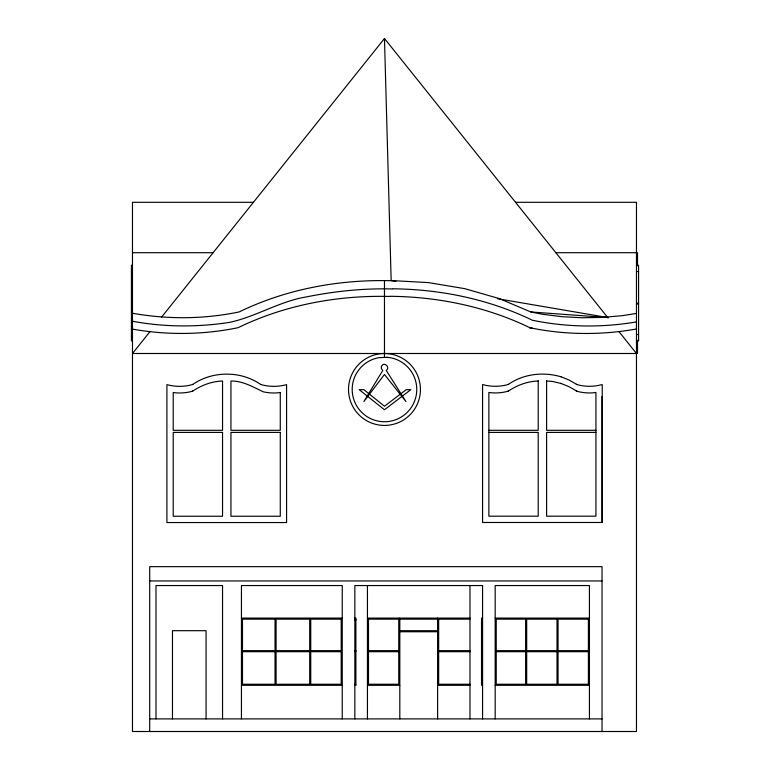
<?xml version="1.0" encoding="UTF-8"?>
<svg xmlns="http://www.w3.org/2000/svg" width="770" height="770" viewBox="0 0 770 770"><rect width="100%" height="100%" fill="white"/><g stroke="black" fill="none" stroke-linecap="round" stroke-linejoin="round"><path stroke-width="1.16" d="M149.938 331.668L132.478 353.497L636.472 353.497L618.965 331.61M161.594 317.096L384.471 38.5L608.098 318.01M192.798 384.432L190.161 385.173A47.846 47.846 0 0 1 166.917 384.625L166.917 522.551L286.575 522.551L286.575 384.634A47.846 47.846 0 0 1 263.33 385.183L260.693 384.442M192.798 391.073L190.161 391.815A47.846 47.846 0 0 1 176.157 392.864L173.212 392.498L173.212 430.305L222.549 430.305L222.549 381.025C211.846 381.333 201.49 385.221 192.654 391.16L192.529 391.112M508.46 384.374L505.823 385.106A47.846 47.846 0 0 1 482.578 384.557L482.578 522.484L602.236 522.484L602.236 384.567L597.655 385.597A47.846 47.846 0 0 1 578.992 385.115L576.355 384.384M508.46 391.044L505.823 391.776A47.846 47.846 0 0 1 491.818 392.825L488.873 392.469L488.873 516.189L538.211 516.189L538.211 432.403L488.873 432.403M636.472 313.419L622.285 315.671L602.265 317.413L582.11 317.75L561.994 316.682L542.128 314.208L530.78 311.956L499.326 298.606L464.714 288.654L428.38 282.59L391.16 280.55L384.471 38.5M636.472 321.889C602.429 327.76 567.23 327.346 533.369 320.436L532.821 320.464C489.239 299.251 440.931 289.299 392.594 288.788L392.594 288.962C363.738 288.172 334.94 291.185 306.662 296.864C279.433 301.262 255.881 316.874 229.239 322.418C197.207 327.337 164.366 327.173 132.478 321.244M636.472 328.992C601.264 335.297 564.795 335.017 529.76 327.702M538.211 380.996C527.508 381.304 517.151 385.183 508.316 391.131L508.19 391.083M253.436 202.298L132.478 202.298L132.478 731.5L636.472 731.5L636.472 202.298L515.515 202.298M132.478 252.704L213.117 252.704M555.834 252.704L636.472 252.704M132.478 265.303L131.429 265.265L131.429 340.898L132.478 340.898M636.472 265.303L638.571 265.303L638.571 340.898L636.472 340.898M131.429 271.598L132.478 271.56M637.522 271.598L638.571 271.598M637.522 303.101L638.571 303.101M131.429 304.111L132.478 304.111M637.522 304.15L638.571 304.15M530.876 328.251L532.551 328.251M131.429 328.299L132.478 328.299M131.429 334.565L132.478 334.603M637.522 334.603L638.571 334.603M560.974 376.771L569.03 380.024L577 384.557M560.974 383.441L569.03 386.694L577 391.237M488.873 430.305L538.211 430.305L538.211 380.784M595.932 430.305L546.604 430.305L546.604 380.784M595.932 432.403L546.604 432.403L546.604 516.189L595.932 516.189L595.932 392.479L592.996 392.835A47.846 47.846 0 0 1 578.992 391.786L576.355 391.054M149.698 580.955L602.034 580.955M241.443 618.098L342.246 618.098M354.845 618.098L355.894 618.098L355.894 685.3L354.845 685.3M367.444 618.098L469.979 618.098M482.578 618.098L481.529 618.098L481.529 685.3L482.578 685.3M495.177 618.098L589.435 618.098M354.845 619.147L355.894 619.147M469.979 619.147L368.493 619.147L368.493 650.65L398.764 650.65L398.764 619.147M354.845 620.197L355.894 620.197M399.813 630.697L437.61 630.697M399.813 631.747L437.61 631.747M354.845 650.65L355.894 650.65M469.979 650.65L438.659 650.65L438.659 619.147M354.845 651.699L355.894 651.699M469.979 651.699L438.659 651.699L438.659 684.251L469.979 684.251M354.845 684.251L355.894 684.251M241.443 685.3L342.246 685.3M367.444 685.3L399.813 685.3M437.61 685.3L469.979 685.3M495.177 685.3L589.435 685.3M149.698 718.901L602.034 718.901M530.78 311.956L607.713 317.548L497.439 298.702M546.604 381.006L552.514 381.458L560.955 383.431M132.478 313.226C167.677 319.521 204.137 319.242 239.162 311.927C286.276 289.058 338.973 279.356 391.16 280.713L395.886 281.358M132.478 329.127C167.359 335.277 203.463 334.902 238.142 327.664C285.266 304.805 337.953 295.093 390.14 296.46L390.14 296.286C438.476 296.787 486.794 306.749 530.376 327.962L530.925 327.808M560.955 376.761C543.408 371.621 523.446 373.806 508.316 384.461L508.19 384.403M368.724 393.557L363.883 389.668L359.195 389.668L384.471 409.746L410.824 389.668L406.233 389.668L384.471 406.214L369.485 394.163M260.953 384.625L260.828 384.528C251.251 377.945 239.807 374.316 228.19 374.182C215.735 373.797 202.982 377.319 192.654 384.519L192.529 384.471M637.522 252.704L637.522 265.9M637.522 340.302L637.522 353.497M602.034 396.492L602.034 522.484M602.034 731.5L602.034 566.653L149.698 566.653L149.698 731.5M589.435 718.901L589.435 585.547L495.177 585.547L495.177 718.901M482.578 718.901L482.578 585.547L354.845 585.547L354.845 718.901M469.979 585.547L469.979 718.901M437.61 618.098L437.61 718.901M399.813 618.098L399.813 718.901M384.471 280.607L384.471 357.415M367.444 585.547L367.444 718.901M342.246 718.901L342.246 585.547L241.443 585.547L241.443 718.901M222.549 718.901L222.549 585.547L155.992 585.547L155.992 718.901M206.071 718.901L206.071 630.697L172.47 630.697L172.47 718.901M381.41 366.77L381.41 368.532L382.748 370.486L363.883 401.536L384.471 374.47L405.934 401.536L386.251 370.447C390.987 367.059 383.036 360.851 381.41 366.77M280.27 392.507L277.335 392.873A47.846 47.846 0 0 1 263.33 391.824C253.089 387.06 242.8 380.784 230.942 381.034L230.942 430.305L280.27 430.305L280.27 392.507M387.031 357.28L378.609 357.713A32.292 32.292 0 0 0 358.175 408.196A32.292 32.292 0 0 0 412.566 405.386A32.292 32.292 0 0 0 387.031 357.28M132.478 303.062L131.429 303.062L132.478 303.101M222.549 432.403L173.212 432.403L173.212 516.246L222.549 516.246L222.549 432.403M280.27 432.403L230.942 432.403L230.942 516.246L280.27 516.246L280.27 432.403M275.044 619.147L242.492 619.147L242.492 650.65L275.044 650.65L275.044 619.147M309.694 619.147L276.093 619.147L276.093 650.65L309.694 650.65L309.694 619.147M341.197 619.147L310.743 619.147L310.743 650.65L341.197 650.65L341.197 619.147M525.631 619.147L496.226 619.147L496.226 650.65L525.631 650.65L525.631 619.147M557.008 619.147L526.68 619.147L526.68 650.65L557.008 650.65L557.008 619.147M588.386 619.147L558.058 619.147L558.058 650.65L588.386 650.65L588.386 619.147M275.044 651.699L242.492 651.699L242.492 684.251L275.044 684.251L275.044 651.699M309.694 651.699L276.093 651.699L276.093 684.251L309.694 684.251L309.694 651.699M341.197 651.699L310.743 651.699L310.743 684.251L341.197 684.251L341.197 651.699M398.764 651.699L368.493 651.699L368.493 684.251L398.764 684.251L398.764 651.699M525.631 651.699L496.226 651.699L496.226 684.251L525.631 684.251L525.631 651.699M557.008 651.699L526.68 651.699L526.68 684.251L557.008 684.251L557.008 651.699M588.386 651.699L558.058 651.699L558.058 684.251L588.386 684.251L588.386 651.699M366.491 420.613A35.969 35.969 0 0 0 420.439 389.466A35.969 35.969 0 0 0 366.491 358.32A35.969 35.969 0 0 0 366.491 420.613"/></g></svg>
